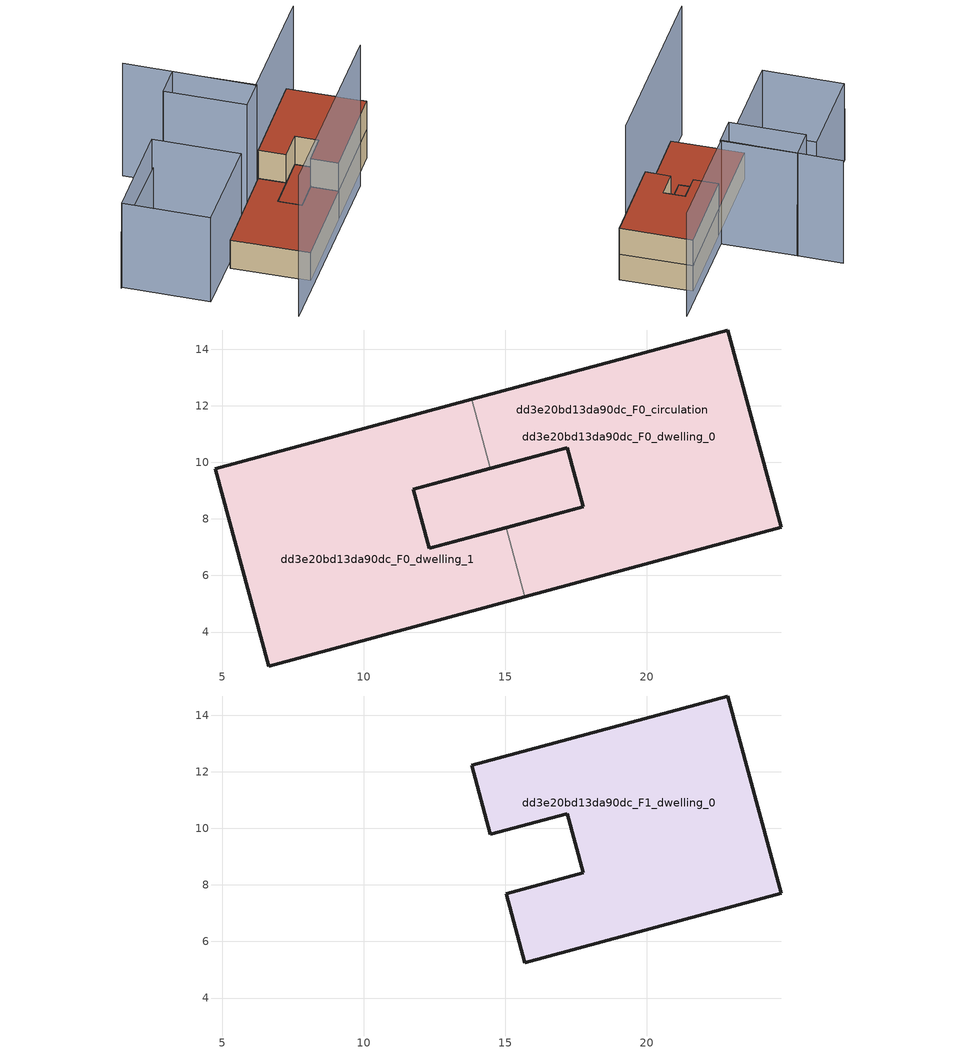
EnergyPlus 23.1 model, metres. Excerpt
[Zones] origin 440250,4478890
dd3e20bd13da90dc_F0_dwelling_0
 floor ground (EU_floor_Construction): 22.88,14.68 24.76,7.71 15.7,5.26 15.04,7.69 16.89,8.19 17.76,8.43 17.19,10.52 14.47,9.78 13.81,12.22 z0; 17.19,10.52 17.76,8.43 16.89,8.19 12.32,6.96 11.76,9.05 14.47,9.78 z0
 wall outside (EU_wall_Construction): 14.47,9.78 17.19,10.52 17.76,8.43 15.04,7.69 / 15.7,5.26 24.76,7.71 22.88,14.68 13.81,12.22 z0:3
 wall to dd3e20bd13da90dc_F0_dwelling_1 (EU_wall_Construction): 13.81,12.22 14.47,9.78 / 15.04,7.69 15.7,5.26 z0:3
 roof outside (EU_floor_Construction): 24.76,7.71 22.88,14.68 13.81,12.22 14.47,9.78 17.19,10.52 17.76,8.43 16.89,8.19 16.23,8.02 15.04,7.69 15.7,5.26 z3; 17.76,8.43 17.19,10.52 14.47,9.78 11.76,9.05 12.32,6.96 15.04,7.69 16.89,8.19 z3
dd3e20bd13da90dc_F0_dwelling_1
 floor ground (EU_floor_Construction): 13.81,12.22 14.47,9.78 11.76,9.05 12.14,7.61 12.32,6.96 15.04,7.69 15.7,5.26 6.64,2.8 4.75,9.77 z0; 17.19,10.52 17.76,8.43 12.32,6.96 12.14,7.61 11.76,9.05 14.47,9.78 z0
 wall outside (EU_wall_Construction): 15.04,7.69 12.32,6.96 11.76,9.05 14.47,9.78 / 13.81,12.22 4.75,9.77 6.64,2.8 15.7,5.26 z0:3
 roof outside (EU_roof_Construction): 17.76,8.43 17.19,10.52 14.47,9.78 11.76,9.05 12.14,7.61 12.32,6.96 z3; 15.7,5.26 15.04,7.69 12.32,6.96 12.14,7.61 11.76,9.05 14.47,9.78 13.81,12.22 4.75,9.77 6.64,2.8 z3
dd3e20bd13da90dc_F0_circulation
 floor ground (EU_floor_Construction): 22.88,14.68 24.76,7.71 15.7,5.26 15.04,7.69 16.89,8.19 17.76,8.43 17.19,10.52 14.47,9.78 13.81,12.22 z0; 17.19,10.52 17.76,8.43 12.32,6.96 12.14,7.61 11.76,9.05 14.47,9.78 z0; 13.81,12.22 14.47,9.78 11.76,9.05 12.06,7.92 12.32,6.96 15.04,7.69 15.7,5.26 6.64,2.8 4.75,9.77 z0
 wall outside (EU_wall_Construction): 11.76,9.05 12.32,6.96 17.76,8.43 17.19,10.52 11.76,9.05 z0:3
 roof outside (EU_roof_Construction): 17.76,8.43 17.19,10.52 14.47,9.78 11.76,9.05 12.14,7.61 12.32,6.96 z3; 24.76,7.71 22.88,14.68 13.81,12.22 14.47,9.78 17.19,10.52 17.76,8.43 16.89,8.19 15.04,7.69 15.7,5.26 z3; 15.7,5.26 15.04,7.69 12.32,6.96 12.06,7.92 11.76,9.05 14.47,9.78 13.81,12.22 4.75,9.77 6.64,2.8 z3
dd3e20bd13da90dc_F1_dwelling_0
 floor outside (EU_floor_Construction): 22.88,14.68 24.76,7.71 15.7,5.26 15.04,7.69 16.89,8.19 17.76,8.43 17.19,10.52 14.47,9.78 13.81,12.22 z3
 wall outside (EU_wall_Construction): 22.88,14.68 13.81,12.22 14.47,9.78 17.19,10.52 17.76,8.43 15.04,7.69 15.7,5.26 24.76,7.71 22.88,14.68 z3:6
 roof outside (EU_roof_Construction): 24.76,7.71 22.88,14.68 13.81,12.22 14.47,9.78 17.19,10.52 17.76,8.43 15.04,7.69 15.7,5.26 z6
shading: 1.61,1.09 20.9,6.14 z0:15; -0.4,8.7 -2.42,16.45 / -2.42,16.45 7.01,18.92 / 7.01,18.92 9.04,11.17 / 9.04,11.17 -0.4,8.7 z0:9; 26.59,16.12 14.86,13.09 / 14.86,13.09 11.87,24.66 / 11.99,12.24 10.05,19.54 / 10.05,19.54 12.99,20.32 / 12.99,20.32 14.93,13.03 / 14.93,13.03 11.99,12.24 z0:12; 13,20.27 -2.57,16.42 z0:6
[Building]
EU S2 Campaign: North Axis=0; Terrain=City; Solar Distribution=FullExterior
[Site:Location]
Madrid: Latitude=40.5; Longitude=-3.5; Time Zone=1; Elevation=609
[SizingPeriod:WeatherFileDays]
AnnualSizingPeriod: Begin Month=1; Begin Day of Month=1; End Month=12; End Day of Month=31; Day of Week for Start Day=Monday; Use Weather File Daylight Saving Period=No; Use Weather File Rain and Snow Indicators=No
[MATERIAL]
EU_InternalMass_Material: Roughness=MediumRough; Thickness=0.1; Conductivity=1; Density=1800; Specific Heat=900; Thermal Absorptance=0.9; Solar Absorptance=0.7; Visible Absorptance=0.7
[MATERIAL:NOMASS] Roughness=MediumRough; Thermal Absorptance=0.9; Solar Absorptance=0.7; Visible Absorptance=0.7
Name | Thermal Resistance
EU_wall_NoMass | 0.417311
EU_roof_NoMass | 0.356888
EU_floor_NoMass | 1.25
[CONSTRUCTION]
EU_wall_Construction: EU_wall_NoMass
EU_roof_Construction: EU_roof_NoMass
EU_floor_Construction: EU_floor_NoMass
EU_InternalMass_Construction: EU_InternalMass_Material
[ZONE] Type=1; Multiplier=1; Ceiling Height=autocalculate; Floor Area=autocalculate; Part of Total Floor Area=Yes
Name | Volume
dd3e20bd13da90dc_F0_dwelling_0; dd3e20bd13da90dc_F0_dwelling_1 | 221.603
dd3e20bd13da90dc_F1_dwelling_0 | 185.008
dd3e20bd13da90dc_F0_circulation | 406.61
[INTERNALMASS] Construction=EU_InternalMass_Construction
Name | Zone or ZoneList | Surface Area
dd3e20bd13da90dc_F0_dwelling_0_EU_InternalMass | dd3e20bd13da90dc_F0_dwelling_0 | 61.6693
dd3e20bd13da90dc_F0_dwelling_1_EU_InternalMass | dd3e20bd13da90dc_F0_dwelling_1 | 61.6693
dd3e20bd13da90dc_F1_dwelling_0_EU_InternalMass | dd3e20bd13da90dc_F1_dwelling_0 | 136.177
[OTHEREQUIPMENT] Fuel Type=Electricity; Design Level Calculation Method=Watts/Area; Power per Zone Floor Area=1; Fraction Latent=0; Fraction Radiant=0; Fraction Lost=0; Carbon Dioxide Generation Rate=0; EndUse Subcategory=EU_Step8_InternalGains
Name | Zone or ZoneList or Space or SpaceList | Schedule
EU_Step8_InternalGain_dd3e20bd13da90dc_F0_dwelling_0_f000 | dd3e20bd13da90dc_F0_dwelling_0 | EU_Step8_GainSchedule_dd3e20bd13da90dc_F0_dwelling_0_f000
EU_Step8_InternalGain_dd3e20bd13da90dc_F0_dwelling_1_f000 | dd3e20bd13da90dc_F0_dwelling_1 | EU_Step8_GainSchedule_dd3e20bd13da90dc_F0_dwelling_1_f000
EU_Step8_InternalGain_dd3e20bd13da90dc_F1_dwelling_0_f000 | dd3e20bd13da90dc_F1_dwelling_0 | EU_Step8_GainSchedule_dd3e20bd13da90dc_F1_dwelling_0_f000
[ZONEINFILTRATION:DESIGNFLOWRATE]
EU_Circulation_Infiltration_dd3e20bd13da90dc_F0_circulation: Zone or ZoneList or Space or SpaceList=dd3e20bd13da90dc_F0_circulation; Schedule=EU_AlwaysOn; Design Flow Rate Calculation Method=Flow/Area; Flow Rate per Floor Area=0.0005; Constant Term Coefficient=1; Temperature Term Coefficient=0; Velocity Term Coefficient=0; Velocity Squared Term Coefficient=0
[ZONEVENTILATION:DESIGNFLOWRATE] Schedule=EU_AlwaysOn; Design Flow Rate Calculation Method=AirChanges/Hour; Air Changes per Hour=0.64; Ventilation Type=Natural; Fan Pressure Rise=0; Fan Total Efficiency=1; Constant Term Coefficient=1; Temperature Term Coefficient=0; Velocity Term Coefficient=0; Velocity Squared Term Coefficient=0; Minimum Indoor Temperature=-100; Maximum Indoor Temperature=100; Delta Temperature=-100; Minimum Outdoor Temperature=-100; Maximum Outdoor Temperature=100; Maximum Wind Speed=40
Name | Zone or ZoneList or Space or SpaceList
EU_ConstantAir_dd3e20bd13da90dc_F0_dwelling_0 | dd3e20bd13da90dc_F0_dwelling_0
EU_ConstantAir_dd3e20bd13da90dc_F0_dwelling_1 | dd3e20bd13da90dc_F0_dwelling_1
EU_ConstantAir_dd3e20bd13da90dc_F1_dwelling_0 | dd3e20bd13da90dc_F1_dwelling_0
[HVACTEMPLATE:THERMOSTAT] Constant Heating Setpoint=20; Constant Cooling Setpoint=50
EU_HeatOnly_dd3e20bd13da90dc_F0_dwelling_0; EU_HeatOnly_dd3e20bd13da90dc_F0_dwelling_1; EU_HeatOnly_dd3e20bd13da90dc_F1_dwelling_0
[HVACTEMPLATE:ZONE:IDEALLOADSAIRSYSTEM] System Availability Schedule=EU_AlwaysOn; Maximum Heating Supply Air Temperature=50; Minimum Cooling Supply Air Temperature=13; Maximum Heating Supply Air Humidity Ratio=0.0156; Minimum Cooling Supply Air Humidity Ratio=0.0077; Heating Limit=NoLimit; Cooling Limit=NoLimit; Heating Availability Schedule=EU_AlwaysOn; Cooling Availability Schedule=EU_CoolingOff; Dehumidification Control Type=ConstantSensibleHeatRatio; Cooling Sensible Heat Ratio=0.7; Dehumidification Setpoint=60; Humidification Control Type=None; Humidification Setpoint=30; Outdoor Air Method=None; Outdoor Air Flow Rate per Person=0.00944; Outdoor Air Flow Rate per Zone Floor Area=0; Outdoor Air Flow Rate per Zone=0; Demand Controlled Ventilation Type=None; Outdoor Air Economizer Type=NoEconomizer; Heat Recovery Type=None; Sensible Heat Recovery Effectiveness=0.7; Latent Heat Recovery Effectiveness=0.65
Name | Template Thermostat
dd3e20bd13da90dc_F0_dwelling_0 | EU_HeatOnly_dd3e20bd13da90dc_F0_dwelling_0
dd3e20bd13da90dc_F0_dwelling_1 | EU_HeatOnly_dd3e20bd13da90dc_F0_dwelling_1
dd3e20bd13da90dc_F1_dwelling_0 | EU_HeatOnly_dd3e20bd13da90dc_F1_dwelling_0
[SIZING:ZONE] Zone Cooling Design Supply Air Temperature Input Method=SupplyAirTemperature; Zone Cooling Design Supply Air Temperature=13; Zone Heating Design Supply Air Temperature Input Method=SupplyAirTemperature; Zone Heating Design Supply Air Temperature=50; Zone Cooling Design Supply Air Humidity Ratio=0.008; Zone Heating Design Supply Air Humidity Ratio=0.008; Cooling Design Air Flow Method=DesignDay; Cooling Design Air Flow Rate=0; Cooling Minimum Air Flow per Zone Floor Area=0.000762; Cooling Minimum Air Flow=0; Cooling Minimum Air Flow Fraction=0.2; Heating Design Air Flow Method=DesignDay; Heating Design Air Flow Rate=0; Heating Maximum Air Flow per Zone Floor Area=0.002032; Heating Maximum Air Flow=0.141576; Heating Maximum Air Flow Fraction=0.3; Account for Dedicated Outdoor Air System=No; Dedicated Outdoor Air System Control Strategy=NeutralSupplyAir; Dedicated Outdoor Air Low Setpoint Temperature for Design=autosize; Dedicated Outdoor Air High Setpoint Temperature for Design=autosize; Zone Load Sizing Method=Sensible Load Only No Latent Load; Zone Latent Cooling Design Supply Air Humidity Ratio Input Method=HumidityRatioDifference; Zone Cooling Design Supply Air Humidity Ratio Difference=0.005; Zone Latent Heating Design Supply Air Humidity Ratio Input Method=HumidityRatioDifference; Zone Humidification Design Supply Air Humidity Ratio Difference=0.005
dd3e20bd13da90dc_F0_dwelling_0; dd3e20bd13da90dc_F0_dwelling_1; dd3e20bd13da90dc_F1_dwelling_0
[SCHEDULE:CONSTANT]
Name | Hourly Value
EU_AlwaysOn | 1
EU_CoolingOff | 0
[SCHEDULE:FILE] Column Number=1; Rows to Skip at Top=0; Number of Hours of Data=8760; Column Separator=Comma; Interpolate to Timestep=No; Minutes per Item=60; Adjust Schedule for Daylight Savings=Yes
Name | File
EU_Step8_GainSchedule_dd3e20bd13da90dc_F0_dwelling_0_f000 | ../../schedules/dd3e20bd13da90dc/dd3e20bd13da90dc_F0_dwelling_0_f000_gain.csv
EU_Step8_GainSchedule_dd3e20bd13da90dc_F0_dwelling_1_f000 | ../../schedules/dd3e20bd13da90dc/dd3e20bd13da90dc_F0_dwelling_1_f000_gain.csv
EU_Step8_GainSchedule_dd3e20bd13da90dc_F1_dwelling_0_f000 | ../../schedules/dd3e20bd13da90dc/dd3e20bd13da90dc_F1_dwelling_0_f000_gain.csv
